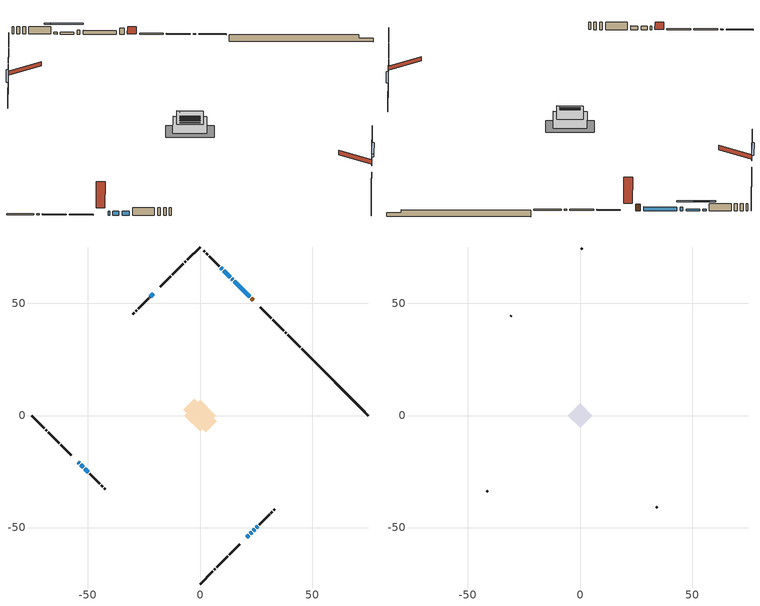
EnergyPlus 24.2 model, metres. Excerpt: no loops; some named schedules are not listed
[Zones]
conditioned space
 floor adiabatic (AdiabaticFloorConstruction): -6.96,0 0,6.96 6.96,0 0,-6.96 z0.2
 floor foundation (Slab1 construction): -7.44,2.62 -2.62,7.44 7.44,-2.62 2.62,-7.44 z-2.01
 wall outside (RimJoist1 construction): 0,-75.2 5.61,-69.58 / -75.2,0 -69.58,-5.61 / 0,75.2 -5.61,69.58 / 44.8,30.4 39.19,36.01 z0.2:0.5
 wall outside (RimJoist2 construction): 6.27,-68.93 6.75,-68.44 / -68.93,-6.27 -68.44,-6.75 / -6.27,68.93 -6.75,68.44 / 38.53,36.67 38.04,37.15 z0.2:0.5
 wall outside (RimJoist4 construction): 7.41,-67.79 12.3,-62.9 / -67.79,-7.41 -62.9,-12.3 / -7.41,67.79 -12.3,62.9 / 37.39,37.81 32.5,42.7 z0.2:0.5
 wall outside (RimJoist5 construction): 12.96,-62.24 17.85,-57.35 / -62.24,-12.96 -57.35,-17.85 / -12.96,62.24 -17.85,57.35 / 31.84,43.36 26.95,48.25 z0.2:0.5
 wall outside (AdiabaticWallConstruction 1): 23.85,51.35 22.83,52.37 z0.2:2.23
 wall outside (AdiabaticWallConstruction): -54.25,-20.95 -53.92,-21.27 / -53.27,-21.93 -52.03,-23.17 / 20.95,-54.25 21.7,-53.5 / 22.36,-52.84 23.11,-52.08 / 22.17,53.02 15.31,59.89 / 14.65,60.55 14.07,61.12 / 25.11,-50.09 25.86,-49.33 / -51.37,-23.82 -49.86,-25.33 z0.2:1.42; 13.42,61.78 10.62,64.58 / 9.96,65.23 9.28,65.92 / -20.95,54.25 -22.31,52.88 / 23.77,-51.43 24.45,-50.74 z0.2:0.76
 wall outside (Wall1 construction): 26.52,-48.68 31.02,-44.18 / -49.21,-25.99 -44.7,-30.49 / -22.97,52.23 -27.47,47.72 / 8.62,66.58 4.12,71.08 z0.2:2.64
 wall outside (Wall2 construction): 31.68,-43.52 32.27,-42.93 / -44.05,-31.15 -43.45,-31.74 / -28.13,47.07 -28.72,46.47 / 3.46,71.74 2.87,72.33 z0.2:2.64
 wall outside (Wall3 construction): 32.93,-42.27 33.47,-41.73 / -42.8,-32.4 -42.26,-32.94 / -29.38,45.82 -29.92,45.28 / 2.21,72.98 1.67,73.52 z0.2:2.64
 wall foundation (FoundationWall1 construction): 45.45,29.74,-2.01 45.45,29.74,0.2 72.22,2.97,0.2 72.22,2.97,-0.84 75.2,0,-0.84 75.2,0,-2.01
 window (WindowConstruction 6): -54.25,-20.95 -53.93,-21.27 z0.2:1.42
 window (WindowConstruction 1): -53.27,-21.93 -52.03,-23.17 z0.2:1.42
 window (WindowConstruction 2): 20.95,-54.25 21.7,-53.5 z0.2:1.42
 window (WindowConstruction 3): 22.36,-52.84 23.11,-52.08 z0.2:1.42
 window (WindowConstruction 4): 22.17,53.02 15.31,59.89 z0.2:1.42
 window (WindowConstruction 5): 14.65,60.55 14.07,61.12 z0.2:1.42
 window (WindowConstruction 8): 13.42,61.78 10.62,64.58 z0.2:0.76
 window (WindowConstruction 9): 9.96,65.24 9.28,65.92 z0.2:0.76
 window (WindowConstruction 10): -20.95,54.25 -22.31,52.88 z0.2:0.76
 window (WindowConstruction 11): 23.77,-51.43 24.45,-50.74 z0.2:0.76
 window (WindowConstruction 7): 25.11,-50.09 25.86,-49.33 z0.2:1.42
 window (WindowConstruction): -51.37,-23.82 -49.86,-25.33 z0.2:1.42
 door (Door): 23.85,51.35 22.83,52.37 z0.2:2.23
 ceiling adiabatic (AdiabaticFloorConstruction): 0,-6.96 6.96,0 0,6.96 -6.96,0 z0.2
attic - vented
 floor to conditioned space (Floor1 construction Reversed): -5.5,0 0,5.5 5.5,0 0,-5.5 z2.64
 floor to conditioned space (Floor2 construction Reversed): -4.26,0 0,4.26 4.26,0 0,-4.26 z2.64
 wall outside (Wall4 construction): 34.12,-41.07 34.48,-40.71 / -41.6,-33.59 -41.24,-33.95 / -30.58,44.62 -30.93,44.26 / 1.01,74.18 0.66,74.54 z0.2:2.64
 roof outside (Roof1 construction): 20.29,-54.91,2.64 13.51,-48.13,5.83 11.73,-49.92,5.83 18.5,-56.69,2.64; -54.91,-20.29,2.64 -48.13,-13.51,5.83 -49.92,-11.73,5.83 -56.69,-18.5,2.64; -20.29,54.91,2.64 -13.51,48.13,5.83 -11.73,49.92,5.83 -18.5,56.69,2.64; 24.51,50.69,2.64 17.73,43.91,5.83 19.52,42.13,5.83 26.29,48.9,2.64
shading: 23.97,-51.22 21.49,-53.7 21.93,-54.13 24.4,-51.65 z2.64; 8.68,66.52 15.35,59.84 15.79,60.27 9.11,66.95 z3.5; 7.34,67.86 11.9,63.3 12.33,63.73 7.77,68.29 z3.5; -24.25,50.95 -19.01,56.19 -19.44,56.62 -24.68,51.38 z3.5; 26.39,-48.81 21.83,-53.37 22.26,-53.8 26.82,-49.24 z3.5
[Building]
Building 1: Terrain=Suburbs
[Site:Location]
Montreal Mirabel Intl AP_QC: Latitude {deg}=45.68; Longitude {deg}=-74.03; Time Zone {hr}=-5; Elevation {m}=82; Keep Site Location Information=Yes
[Site:GroundTemperature:Shallow]
0.642858, -1.75623, -1.94836, -0.80987, 3.76054, 8.30966, 12.2535, 14.7518, 14.9641, 12.9321, 9.08883, 4.67926
[Site:WaterMainsTemperature]
Calculation Method=Schedule; Temperature Schedule=mains temperature schedule
[Material] Roughness=Rough; Thermal Absorptance=0.9
Name | Thickness {m} | Conductivity {W/m-K} | Density {kg/m3} | Specific Heat {J/kg-K} | Solar Absorptance | Visible Absorptance
asphalt or fiberglass shingles | 0.00635 | 0.162714 | 1121.4 | 1465.45 | 0.4 | 0.4
ceiling loosefill ins | 0.0846667 | 0.0480833 | 16.02 | 1046.75 | 0.7 | 0.7
ceiling stud and cavity | 0.1397 | 0.22603 | 65.682 | 1177.47 | 0.7 | 0.7
ceiling stud and cavity 1 | 0.1397 | 0.227979 | 65.682 | 1177.47 | 0.7 | 0.7
concrete 4.0 in. | 0.1016 | 1.803125 | 2242.8 | 837.4 | 0.7 | 0.7
concrete 8.0 in. | 0.2032 | 1.803125 | 2242.8 | 837.4 | 0.7 | 0.7
door material | 0.04445 | 0.053851 | 512.64 | 1214.23 | 0.7 | 0.7
exterior vertical ins | 0.00216305 | 0.029427 | 32.04 | 1214.23 | 0.7 | 0.7
floor covering | 0.0127 | 0.0433444 | 54.468 | 1339.84 | 0.6 | 0.6
floor rigid ins; wall rigid ins | 0.512978 | 0.029427 | 32.04 | 1214.23 | 0.7 | 0.7
floor stud and cavity | 0.1397 | 1.75129 | 37.0049 | 1207.88 | 0.7 | 0.7
furniture material conditioned space 1 | 0.1524 | 0.115458 | 640.8 | 1214.23 | 0.6 | 0.6
gypsum board | 0.0127 | 0.160291 | 801 | 837.4 | 0.6 | 0.6
osb sheathing 0.5 in. | 0.0127 | 0.115458 | 512.64 | 1214.23 | 0.7 | 0.7
osb sheathing 0.75 in. | 0.01905 | 0.115458 | 512.64 | 1214.23 | 0.7 | 0.7
osb sheathing 2.0 in. | 0.0508 | 0.115458 | 512.64 | 1214.23 | 0.7 | 0.7
rim joist rigid ins | 0.051816 | 0.029427 | 32.04 | 1214.23 | 0.7 | 0.7
rim joist stud and cavity | 0.0508 | 0.126838 | 50.32683 | 1063.81 | 0.6 | 0.6
rim joist stud and cavity 1 | 0.0508 | 0.151479 | 50.32683 | 1063.81 | 0.6 | 0.6
rim joist stud and cavity 2 | 0.0508 | 0.184251 | 125.044 | 1163.47 | 0.6 | 0.6
rim joist stud and cavity 3 | 0.0508 | 0.0278857 | 125.044 | 1163.47 | 0.6 | 0.6
wall stud and cavity | 0.1397 | 0.0762868 | 139.0536 | 1170.24 | 0.7 | 0.7
wall stud and cavity 1 | 0.1397 | 0.0844025 | 139.0536 | 1170.24 | 0.7 | 0.7
wall stud and cavity 2 | 0.1397 | 0.0817079 | 139.0536 | 1170.24 | 0.7 | 0.7
wall stud and cavity 3 | 0.0889 | 6.1454 | 50.32683 | 1063.81 | 0.6 | 0.6
wall stud and cavity 4 | 0.0889 | 0.380278 | 52.3479 | 1209.89 | 0.7 | 0.7
wall stud and cavity 5 | 0.0889 | 0.391764 | 83.0341 | 1211.67 | 0.7 | 0.7
wood siding | 0.0254 | 0.102417 | 544.68 | 1172.36 | 0.4 | 0.4
wood siding 1 | 0.00254 | 0.102417 | 544.68 | 1172.36 | 0.4 | 0.4
wood siding 2; wood siding 3; wood siding 4 | 0.0254 | 0.102417 | 544.68 | 1172.36 | 0.7 | 0.7
[WindowMaterial:SimpleGlazingSystem]
Name | U-Factor {W/m2-K} | Solar Heat Gain Coefficient
WindowMaterial | 2.94291 | 0.59
WindowMaterial 1 | 2.91622 | 0.67
WindowMaterial 2 | 2.95994 | 0.57
WindowMaterial 3 | 2.99003 | 0.55
WindowMaterial 4 | 2.9077 | 0.66
WindowMaterial 5 | 2.961077 | 0.56
WindowMaterial 6 | 3.07009 | 0.42
WindowMaterial 7 | 2.94177 | 0.65
WindowMaterial 8 | 3.003662 | 0.52
WindowMaterial 9 | 3.0383 | 0.46
[Construction]
AdiabaticFloorConstruction: floor stud and cavity, floor rigid ins, osb sheathing 0.75 in., floor covering
AdiabaticWallConstruction: wood siding 3, wall rigid ins, wall stud and cavity 4, gypsum board
AdiabaticWallConstruction 1: wood siding 4, wall rigid ins, wall stud and cavity 4, gypsum board
Door: door material
Floor1 construction Reversed: gypsum board, ceiling stud and cavity, ceiling loosefill ins
Floor2 construction Reversed: gypsum board, ceiling stud and cavity 1, ceiling loosefill ins
FoundationWall1 construction: concrete 8.0 in.
furniture construction conditioned space 1: furniture material conditioned space 1
PartitionWallConstruction: gypsum board, wall stud and cavity 5, gypsum board
RimJoist1 construction: wood siding 2, rim joist stud and cavity
RimJoist2 construction: wood siding 2, rim joist stud and cavity 1
RimJoist4 construction: wood siding 2, rim joist rigid ins, osb sheathing 2.0 in., rim joist stud and cavity 2
RimJoist5 construction: wood siding 2, osb sheathing 2.0 in., rim joist stud and cavity 3
Roof1 construction: asphalt or fiberglass shingles
Slab1 construction: concrete 4.0 in.
Wall1 construction: wood siding, osb sheathing 0.5 in., wall stud and cavity, gypsum board
Wall2 construction: wood siding, osb sheathing 0.5 in., wall stud and cavity 1, gypsum board
Wall3 construction: wood siding, osb sheathing 0.5 in., wall stud and cavity 2, gypsum board
Wall4 construction: wood siding 1, wall stud and cavity 3
WindowConstruction: WindowMaterial
WindowConstruction 1: WindowMaterial 1
WindowConstruction 10; WindowConstruction 11; WindowConstruction 9: WindowMaterial 9
WindowConstruction 2: WindowMaterial 2
WindowConstruction 3: WindowMaterial 3
WindowConstruction 4: WindowMaterial 4
WindowConstruction 5: WindowMaterial 5
WindowConstruction 6: WindowMaterial 6
WindowConstruction 7: WindowMaterial 7
WindowConstruction 8: WindowMaterial 8
[Zone] Multiplier=1; Part of Total Floor Area=Yes
Name | Volume {m3}
attic - vented | 50.2029
conditioned space | 469.7
[Space]
Name | Zone | Volume {m3}
attic - vented 1 | attic - vented | 50.2029
conditioned space 1 | conditioned space | 469.7
[ZoneInfiltration:EffectiveLeakageArea]
infil attic - vented 1: Zone or Space=attic - vented 1; Schedule=Always On Discrete; Effective Air Leakage Area {cm2}=4468.15; Stack Coefficient=0.0003917; Wind Coefficient=1.3372e-05
[ZoneMixing]
whole house fan mix: Zone or Space=attic - vented; Schedule=Always On Continuous; Design Flow Rate Calculation Method=Flow/Zone; Design Flow Rate {m3/s}=0; Source Zone or Space=conditioned space
[SurfaceProperty:ExposedFoundationPerimeter]
Slab1: Exposed Perimeter Calculation Method=TotalExposedPerimeter; Total Exposed Perimeter {m}=42.062
[InternalMass] Zone or ZoneList=conditioned space; Space or SpaceList=conditioned space 1
Name | Construction | Surface Area {m2}
furniture mass conditioned space 1 | furniture construction conditioned space 1 | 77.4441
partition wall mass | PartitionWallConstruction | 193.61
[Lights]
interior lighting: Zone or ZoneList or Space or SpaceList=conditioned space 1; Schedule=interior lighting schedule; Design Level Calculation Method=LightingLevel; Lighting Level {W}=343.2; Return Air Fraction=0; Fraction Radiant=0.6; Fraction Visible=0.2; Fraction Replaceable=1
[People]
occupants: Zone or ZoneList or Space or SpaceList=conditioned space 1; Number of People Schedule=occupants schedule; Number of People Calculation Method=People; Number of People=3; Fraction Radiant=0.314171; Sensible Heat Fraction=0.56303; Activity Level Schedule=occupants activity schedule; Carbon Dioxide Generation Rate {m3/s-W}=0; Enable ASHRAE 55 Comfort Warnings=No; Mean Radiant Temperature Calculation Type=EnclosureAveraged
[ElectricEquipment] Zone or ZoneList or Space or SpaceList=conditioned space 1; Design Level Calculation Method=EquipmentLevel
Name | Schedule | Design Level {W} | Fraction Latent | Fraction Radiant | Fraction Lost
clothes dryer | clothes dryer schedule | 140.772 | 0.015 | 0.081 | 0.85
clothes washer | clothes washer schedule | 32.1985 | 0.03 | 0.162 | 0.7
cooking range | cooking range schedule | 215.147 | 0.08 | 0.432 | 0.2
dishwasher | dishwasher schedule | 66.8632 | 0.3 | 0.18 | 0.4
fridge | fridge schedule | 72.9452 | 0 | 0.6 | 0
mech vent house fan | mech vent house fan schedule | 0 | 0 | 0 | 1
mech vent house fan cfis | mech vent house fan cfis schedule | 0 | 0 | 0 | 0
mech vent range fan 0 | mech vent range fan 0 schedule | 57 | 0 | 0 | 1
misc plug loads | misc plug loads schedule | 494.7 | 0.045 | 0.513 | 0.1
whole house fan | Always On Discrete | 0 | 0 | 0 | 1
[OtherEquipment] Zone or ZoneList or Space or SpaceList=conditioned space 1; Design Level Calculation Method=EquipmentLevel
Name | Fuel Type | Schedule | Design Level {W} | Fraction Latent | Fraction Radiant | Fraction Lost
clothes dryer 1 | Electricity | clothes dryer schedule | 0 | 0.015 | 0.081 | 0.85
cooking range 1 | Electricity | cooking range schedule | 0 | 0.08 | 0.432 | 0.2
general water use latent | None | general water use schedule | 62.594 | 1 | 0 | 0
general water use sensible | None | general water use schedule | -61.6891 | 0 | 0.6 | 0
mech vent house fan latent load | None | Always On Discrete | 0 | 1 | 0 | 0
mech vent house fan sensible load | None | Always On Discrete | 0 | 0 | 0 | 0
water heater energy adjustment1 | Electricity | Always On Discrete | 0.01 | 0 | 0 | 1
[ZoneInfiltration:DesignFlowRate] Zone or ZoneList or Space or SpaceList=conditioned space 1; Schedule=Always On Discrete; Design Flow Rate Calculation Method=Flow/Zone; Design Flow Rate {m3/s}=0
infil flow; natural vent flow; whole house fan flow
[Foundation:Kiva]
Foundation Kiva 1: Initial Indoor Air Temperature {C}=18; Wall Height Above Grade {m}=0.20001; Wall Depth Below Slab {m}=0.2032; Custom Block Material Name 1=exterior vertical ins; Custom Block Depth 1 {m}=2.21001; Custom Block X Position 1 {m}=0.2032; Custom Block Z Position 1 {m}=0
[Foundation:Kiva:Settings]
Soil Conductivity {W/m-K}=0.849921; Soil Density {kg/m3}=1842.3; Soil Specific Heat {J/kg-K}=418.7; Ground Solar Absorptivity=0.9; Ground Thermal Absorptivity=0.9; Ground Surface Roughness {m}=0.03; Far-Field Width {m}=40; Deep-Ground Boundary Condition=ZeroFlux; Deep-Ground Depth {m}=40; Minimum Cell Dimension {m}=0.2; Maximum Cell Growth Coefficient=3; Simulation Timestep=Timestep
[Exterior:Lights]
exterior lighting: Schedule=exterior lighting schedule; Design Level {W}=75.6
[Schedule:Constant]
Name | Hourly Value
Always On Continuous; mech vent house fan schedule; mech vent house fan cfis schedule; Always On Discrete | 1
occupants activity schedule | 117.228
fridge schedule | 0
[Schedule:Week:Daily]
interior lighting schedule Week Rule - Jan1-Jan27: interior lighting schedule day, interior lighting schedule day, interior lighting schedule day, interior lighting schedule day, interior lighting schedule day, interior lighting schedule day, interior lighting schedule day, interior lighting schedule default day, interior lighting schedule default day, interior lighting schedule default day, interior lighting schedule default day, interior lighting schedule default day
interior lighting schedule Week Rule - Jan28-Feb3: interior lighting schedule day, interior lighting schedule day, interior lighting schedule day, interior lighting schedule day, interior lighting schedule day 1, interior lighting schedule day 1, interior lighting schedule day 1, interior lighting schedule default day, interior lighting schedule default day, interior lighting schedule default day, interior lighting schedule default day, interior lighting schedule default day
interior lighting schedule Week Rule - Feb4-Feb24: interior lighting schedule day 1, interior lighting schedule day 1, interior lighting schedule day 1, interior lighting schedule day 1, interior lighting schedule day 1, interior lighting schedule day 1, interior lighting schedule day 1, interior lighting schedule default day, interior lighting schedule default day, interior lighting schedule default day, interior lighting schedule default day, interior lighting schedule default day
interior lighting schedule Week Rule - Feb25-Mar3: interior lighting schedule day 1, interior lighting schedule day 1, interior lighting schedule day 1, interior lighting schedule day 1, interior lighting schedule day 2, interior lighting schedule day 2, interior lighting schedule day 2, interior lighting schedule default day, interior lighting schedule default day, interior lighting schedule default day, interior lighting schedule default day, interior lighting schedule default day
interior lighting schedule Week Rule - Mar4-Mar31: interior lighting schedule day 2, interior lighting schedule day 2, interior lighting schedule day 2, interior lighting schedule day 2, interior lighting schedule day 2, interior lighting schedule day 2, interior lighting schedule day 2, interior lighting schedule default day, interior lighting schedule default day, interior lighting schedule default day, interior lighting schedule default day, interior lighting schedule default day
interior lighting schedule Week Rule - Apr1-Apr28: interior lighting schedule day 3, interior lighting schedule day 3, interior lighting schedule day 3, interior lighting schedule day 3, interior lighting schedule day 3, interior lighting schedule day 3, interior lighting schedule day 3, interior lighting schedule default day, interior lighting schedule default day, interior lighting schedule default day, interior lighting schedule default day, interior lighting schedule default day
interior lighting schedule Week Rule - Apr29-May5: interior lighting schedule day 3, interior lighting schedule day 3, interior lighting schedule day 4, interior lighting schedule day 4, interior lighting schedule day 4, interior lighting schedule day 4, interior lighting schedule day 4, interior lighting schedule default day, interior lighting schedule default day, interior lighting schedule default day, interior lighting schedule default day, interior lighting schedule default day
interior lighting schedule Week Rule - May6-May26: interior lighting schedule day 4, interior lighting schedule day 4, interior lighting schedule day 4, interior lighting schedule day 4, interior lighting schedule day 4, interior lighting schedule day 4, interior lighting schedule day 4, interior lighting schedule default day, interior lighting schedule default day, interior lighting schedule default day, interior lighting schedule default day, interior lighting schedule default day
interior lighting schedule Week Rule - May27-Jun2: interior lighting schedule day 4, interior lighting schedule day 4, interior lighting schedule day 4, interior lighting schedule day 4, interior lighting schedule day 4, interior lighting schedule day 5, interior lighting schedule day 5, interior lighting schedule default day, interior lighting schedule default day, interior lighting schedule default day, interior lighting schedule default day, interior lighting schedule default day
interior lighting schedule Week Rule - Jun3-Jun30: interior lighting schedule day 5, interior lighting schedule day 5, interior lighting schedule day 5, interior lighting schedule day 5, interior lighting schedule day 5, interior lighting schedule day 5, interior lighting schedule day 5, interior lighting schedule default day, interior lighting schedule default day, interior lighting schedule default day, interior lighting schedule default day, interior lighting schedule default day
interior lighting schedule Week Rule - Jul1-Jul28: interior lighting schedule day 6, interior lighting schedule day 6, interior lighting schedule day 6, interior lighting schedule day 6, interior lighting schedule day 6, interior lighting schedule day 6, interior lighting schedule day 6, interior lighting schedule default day, interior lighting schedule default day, interior lighting schedule default day, interior lighting schedule default day, interior lighting schedule default day
interior lighting schedule Week Rule - Jul29-Aug4: interior lighting schedule day 6, interior lighting schedule day 6, interior lighting schedule day 6, interior lighting schedule day 7, interior lighting schedule day 7, interior lighting schedule day 7, interior lighting schedule day 7, interior lighting schedule default day, interior lighting schedule default day, interior lighting schedule default day, interior lighting schedule default day, interior lighting schedule default day
interior lighting schedule Week Rule - Aug5-Aug25: interior lighting schedule day 7, interior lighting schedule day 7, interior lighting schedule day 7, interior lighting schedule day 7, interior lighting schedule day 7, interior lighting schedule day 7, interior lighting schedule day 7, interior lighting schedule default day, interior lighting schedule default day, interior lighting schedule default day, interior lighting schedule default day, interior lighting schedule default day
interior lighting schedule Week Rule - Aug26-Sep1: interior lighting schedule day 7, interior lighting schedule day 7, interior lighting schedule day 7, interior lighting schedule day 7, interior lighting schedule day 7, interior lighting schedule day 7, interior lighting schedule day 8, interior lighting schedule default day, interior lighting schedule default day, interior lighting schedule default day, interior lighting schedule default day, interior lighting schedule default day
interior lighting schedule Week Rule - Sep2-Sep29: interior lighting schedule day 8, interior lighting schedule day 8, interior lighting schedule day 8, interior lighting schedule day 8, interior lighting schedule day 8, interior lighting schedule day 8, interior lighting schedule day 8, interior lighting schedule default day, interior lighting schedule default day, interior lighting schedule default day, interior lighting schedule default day, interior lighting schedule default day
interior lighting schedule Week Rule - Sep30-Oct6: interior lighting schedule day 8, interior lighting schedule day 9, interior lighting schedule day 9, interior lighting schedule day 9, interior lighting schedule day 9, interior lighting schedule day 9, interior lighting schedule day 9, interior lighting schedule default day, interior lighting schedule default day, interior lighting schedule default day, interior lighting schedule default day, interior lighting schedule default day
interior lighting schedule Week Rule - Oct7-Oct27: interior lighting schedule day 9, interior lighting schedule day 9, interior lighting schedule day 9, interior lighting schedule day 9, interior lighting schedule day 9, interior lighting schedule day 9, interior lighting schedule day 9, interior lighting schedule default day, interior lighting schedule default day, interior lighting schedule default day, interior lighting schedule default day, interior lighting schedule default day
interior lighting schedule Week Rule - Oct28-Nov3: interior lighting schedule day 9, interior lighting schedule day 9, interior lighting schedule day 9, interior lighting schedule day 9, interior lighting schedule day 10, interior lighting schedule day 10, interior lighting schedule day 10, interior lighting schedule default day, interior lighting schedule default day, interior lighting schedule default day, interior lighting schedule default day, interior lighting schedule default day
interior lighting schedule Week Rule - Nov4-Nov24: interior lighting schedule day 10, interior lighting schedule day 10, interior lighting schedule day 10, interior lighting schedule day 10, interior lighting schedule day 10, interior lighting schedule day 10, interior lighting schedule day 10, interior lighting schedule default day, interior lighting schedule default day, interior lighting schedule default day, interior lighting schedule default day, interior lighting schedule default day
interior lighting schedule Week Rule - Nov25-Dec1: interior lighting schedule day 10, interior lighting schedule day 10, interior lighting schedule day 10, interior lighting schedule day 10, interior lighting schedule day 10, interior lighting schedule day 10, interior lighting schedule day 11, interior lighting schedule default day, interior lighting schedule default day, interior lighting schedule default day, interior lighting schedule default day, interior lighting schedule default day
interior lighting schedule Week Rule - Dec2-Dec31: interior lighting schedule day 11, interior lighting schedule day 11, interior lighting schedule day 11, interior lighting schedule day 11, interior lighting schedule day 11, interior lighting schedule day 11, interior lighting schedule day 11, interior lighting schedule default day, interior lighting schedule default day, interior lighting schedule default day, interior lighting schedule default day, interior lighting schedule default day
occupants schedule Week Rule - Jan1-Dec31: occupants schedule day, occupants schedule day, occupants schedule day, occupants schedule day, occupants schedule day, occupants schedule day, occupants schedule day, occupants schedule default day, occupants schedule default day, occupants schedule default day, occupants schedule default day, occupants schedule default day
clothes dryer schedule Week Rule - Jan1-Dec31: clothes dryer schedule day, clothes dryer schedule day, clothes dryer schedule day, clothes dryer schedule day, clothes dryer schedule day, clothes dryer schedule day, clothes dryer schedule day, clothes dryer schedule default day, clothes dryer schedule default day, clothes dryer schedule default day, clothes dryer schedule default day, clothes dryer schedule default day
clothes washer schedule Week Rule - Jan1-Dec31: clothes washer schedule day, clothes washer schedule day, clothes washer schedule day, clothes washer schedule day, clothes washer schedule day, clothes washer schedule day, clothes washer schedule day, clothes washer schedule default day, clothes washer schedule default day, clothes washer schedule default day, clothes washer schedule default day, clothes washer schedule default day
cooking range schedule Week Rule - Jan1-Dec31: cooking range schedule day, cooking range schedule day, cooking range schedule day, cooking range schedule day, cooking range schedule day, cooking range schedule day, cooking range schedule day, cooking range schedule default day, cooking range schedule default day, cooking range schedule default day, cooking range schedule default day, cooking range schedule default day
dishwasher schedule Week Rule - Jan1-Dec31: dishwasher schedule day, dishwasher schedule day, dishwasher schedule day, dishwasher schedule day, dishwasher schedule day, dishwasher schedule day, dishwasher schedule day, dishwasher schedule default day, dishwasher schedule default day, dishwasher schedule default day, dishwasher schedule default day, dishwasher schedule default day
mech vent range fan 0 schedule Week Rule - Jan1-Dec31: mech vent range fan 0 schedule day, mech vent range fan 0 schedule day, mech vent range fan 0 schedule day, mech vent range fan 0 schedule day, mech vent range fan 0 schedule day, mech vent range fan 0 schedule day, mech vent range fan 0 schedule day, mech vent range fan 0 schedule default day, mech vent range fan 0 schedule default day, mech vent range fan 0 schedule default day, mech vent range fan 0 schedule default day, mech vent range fan 0 schedule default day
misc plug loads schedule Week Rule - Jan1-Dec31: misc plug loads schedule day, misc plug loads schedule day, misc plug loads schedule day, misc plug loads schedule day, misc plug loads schedule day, misc plug loads schedule day, misc plug loads schedule day, misc plug loads schedule default day, misc plug loads schedule default day, misc plug loads schedule default day, misc plug loads schedule default day, misc plug loads schedule default day
general water use schedule Week Rule - Jan1-Dec31: general water use schedule day, general water use schedule day, general water use schedule day, general water use schedule day, general water use schedule day, general water use schedule day, general water use schedule day, general water use schedule default day, general water use schedule default day, general water use schedule default day, general water use schedule default day, general water use schedule default day
exterior lighting schedule Week Rule - Jan1-Jan27: exterior lighting schedule day, exterior lighting schedule day, exterior lighting schedule day, exterior lighting schedule day, exterior lighting schedule day, exterior lighting schedule day, exterior lighting schedule day, exterior lighting schedule default day, exterior lighting schedule default day, exterior lighting schedule default day, exterior lighting schedule default day, exterior lighting schedule default day
exterior lighting schedule Week Rule - Jan28-Feb3: exterior lighting schedule day, exterior lighting schedule day, exterior lighting schedule day, exterior lighting schedule day, exterior lighting schedule day 1, exterior lighting schedule day 1, exterior lighting schedule day 1, exterior lighting schedule default day, exterior lighting schedule default day, exterior lighting schedule default day, exterior lighting schedule default day, exterior lighting schedule default day
exterior lighting schedule Week Rule - Feb4-Feb24: exterior lighting schedule day 1, exterior lighting schedule day 1, exterior lighting schedule day 1, exterior lighting schedule day 1, exterior lighting schedule day 1, exterior lighting schedule day 1, exterior lighting schedule day 1, exterior lighting schedule default day, exterior lighting schedule default day, exterior lighting schedule default day, exterior lighting schedule default day, exterior lighting schedule default day
exterior lighting schedule Week Rule - Feb25-Mar3: exterior lighting schedule day 1, exterior lighting schedule day 1, exterior lighting schedule day 1, exterior lighting schedule day 1, exterior lighting schedule day 2, exterior lighting schedule day 2, exterior lighting schedule day 2, exterior lighting schedule default day, exterior lighting schedule default day, exterior lighting schedule default day, exterior lighting schedule default day, exterior lighting schedule default day
exterior lighting schedule Week Rule - Mar4-Mar31: exterior lighting schedule day 2, exterior lighting schedule day 2, exterior lighting schedule day 2, exterior lighting schedule day 2, exterior lighting schedule day 2, exterior lighting schedule day 2, exterior lighting schedule day 2, exterior lighting schedule default day, exterior lighting schedule default day, exterior lighting schedule default day, exterior lighting schedule default day, exterior lighting schedule default day
exterior lighting schedule Week Rule - Apr1-Apr28: exterior lighting schedule day 3, exterior lighting schedule day 3, exterior lighting schedule day 3, exterior lighting schedule day 3, exterior lighting schedule day 3, exterior lighting schedule day 3, exterior lighting schedule day 3, exterior lighting schedule default day, exterior lighting schedule default day, exterior lighting schedule default day, exterior lighting schedule default day, exterior lighting schedule default day
exterior lighting schedule Week Rule - Apr29-May5: exterior lighting schedule day 3, exterior lighting schedule day 3, exterior lighting schedule day 4, exterior lighting schedule day 4, exterior lighting schedule day 4, exterior lighting schedule day 4, exterior lighting schedule day 4, exterior lighting schedule default day, exterior lighting schedule default day, exterior lighting schedule default day, exterior lighting schedule default day, exterior lighting schedule default day
exterior lighting schedule Week Rule - May6-May26: exterior lighting schedule day 4, exterior lighting schedule day 4, exterior lighting schedule day 4, exterior lighting schedule day 4, exterior lighting schedule day 4, exterior lighting schedule day 4, exterior lighting schedule day 4, exterior lighting schedule default day, exterior lighting schedule default day, exterior lighting schedule default day, exterior lighting schedule default day, exterior lighting schedule default day
exterior lighting schedule Week Rule - May27-Jun2: exterior lighting schedule day 4, exterior lighting schedule day 4, exterior lighting schedule day 4, exterior lighting schedule day 4, exterior lighting schedule day 4, exterior lighting schedule day 5, exterior lighting schedule day 5, exterior lighting schedule default day, exterior lighting schedule default day, exterior lighting schedule default day, exterior lighting schedule default day, exterior lighting schedule default day
exterior lighting schedule Week Rule - Jun3-Jun30: exterior lighting schedule day 5, exterior lighting schedule day 5, exterior lighting schedule day 5, exterior lighting schedule day 5, exterior lighting schedule day 5, exterior lighting schedule day 5, exterior lighting schedule day 5, exterior lighting schedule default day, exterior lighting schedule default day, exterior lighting schedule default day, exterior lighting schedule default day, exterior lighting schedule default day
exterior lighting schedule Week Rule - Jul1-Jul28: exterior lighting schedule day 6, exterior lighting schedule day 6, exterior lighting schedule day 6, exterior lighting schedule day 6, exterior lighting schedule day 6, exterior lighting schedule day 6, exterior lighting schedule day 6, exterior lighting schedule default day, exterior lighting schedule default day, exterior lighting schedule default day, exterior lighting schedule default day, exterior lighting schedule default day
exterior lighting schedule Week Rule - Jul29-Aug4: exterior lighting schedule day 6, exterior lighting schedule day 6, exterior lighting schedule day 6, exterior lighting schedule day 7, exterior lighting schedule day 7, exterior lighting schedule day 7, exterior lighting schedule day 7, exterior lighting schedule default day, exterior lighting schedule default day, exterior lighting schedule default day, exterior lighting schedule default day, exterior lighting schedule default day
exterior lighting schedule Week Rule - Aug5-Aug25: exterior lighting schedule day 7, exterior lighting schedule day 7, exterior lighting schedule day 7, exterior lighting schedule day 7, exterior lighting schedule day 7, exterior lighting schedule day 7, exterior lighting schedule day 7, exterior lighting schedule default day, exterior lighting schedule default day, exterior lighting schedule default day, exterior lighting schedule default day, exterior lighting schedule default day
exterior lighting schedule Week Rule - Aug26-Sep1: exterior lighting schedule day 7, exterior lighting schedule day 7, exterior lighting schedule day 7, exterior lighting schedule day 7, exterior lighting schedule day 7, exterior lighting schedule day 7, exterior lighting schedule day 8, exterior lighting schedule default day, exterior lighting schedule default day, exterior lighting schedule default day, exterior lighting schedule default day, exterior lighting schedule default day
exterior lighting schedule Week Rule - Sep2-Sep29: exterior lighting schedule day 8, exterior lighting schedule day 8, exterior lighting schedule day 8, exterior lighting schedule day 8, exterior lighting schedule day 8, exterior lighting schedule day 8, exterior lighting schedule day 8, exterior lighting schedule default day, exterior lighting schedule default day, exterior lighting schedule default day, exterior lighting schedule default day, exterior lighting schedule default day
exterior lighting schedule Week Rule - Sep30-Oct6: exterior lighting schedule day 8, exterior lighting schedule day 9, exterior lighting schedule day 9, exterior lighting schedule day 9, exterior lighting schedule day 9, exterior lighting schedule day 9, exterior lighting schedule day 9, exterior lighting schedule default day, exterior lighting schedule default day, exterior lighting schedule default day, exterior lighting schedule default day, exterior lighting schedule default day
exterior lighting schedule Week Rule - Oct7-Oct27: exterior lighting schedule day 9, exterior lighting schedule day 9, exterior lighting schedule day 9, exterior lighting schedule day 9, exterior lighting schedule day 9, exterior lighting schedule day 9, exterior lighting schedule day 9, exterior lighting schedule default day, exterior lighting schedule default day, exterior lighting schedule default day, exterior lighting schedule default day, exterior lighting schedule default day
[Schedule:Year]
interior lighting schedule: interior lighting schedule Week Rule - Jan1-Jan27, 1, 1, 1, 27, interior lighting schedule Week Rule - Jan28-Feb3, 1, 28, 2, 3, interior lighting schedule Week Rule - Feb4-Feb24, 2, 4, 2, 24, interior lighting schedule Week Rule - Feb25-Mar3, 2, 25, 3, 3, interior lighting schedule Week Rule - Mar4-Mar31, 3, 4, 3, 31, interior lighting schedule Week Rule - Apr1-Apr28, 4, 1, 4, 28, interior lighting schedule Week Rule - Apr29-May5, 4, 29, 5, 5, interior lighting schedule Week Rule - May6-May26, 5, 6, 5, 26, interior lighting schedule Week Rule - May27-Jun2, 5, 27, 6, 2, interior lighting schedule Week Rule - Jun3-Jun30, 6, 3, 6, 30, interior lighting schedule Week Rule - Jul1-Jul28, 7, 1, 7, 28, interior lighting schedule Week Rule - Jul29-Aug4, 7, 29, 8, 4, interior lighting schedule Week Rule - Aug5-Aug25, 8, 5, 8, 25, interior lighting schedule Week Rule - Aug26-Sep1, 8, 26, 9, 1, interior lighting schedule Week Rule - Sep2-Sep29, 9, 2, 9, 29, interior lighting schedule Week Rule - Sep30-Oct6, 9, 30, 10, 6, interior lighting schedule Week Rule - Oct7-Oct27, 10, 7, 10, 27, interior lighting schedule Week Rule - Oct28-Nov3, 10, 28, 11, 3, interior lighting schedule Week Rule - Nov4-Nov24, 11, 4, 11, 24, interior lighting schedule Week Rule - Nov25-Dec1, 11, 25, 12, 1, interior lighting schedule Week Rule - Dec2-Dec31, 12, 2, 12, 31
occupants schedule: occupants schedule Week Rule - Jan1-Dec31, 1, 1, 12, 31
clothes dryer schedule: clothes dryer schedule Week Rule - Jan1-Dec31, 1, 1, 12, 31
clothes washer schedule: clothes washer schedule Week Rule - Jan1-Dec31, 1, 1, 12, 31
cooking range schedule: cooking range schedule Week Rule - Jan1-Dec31, 1, 1, 12, 31
dishwasher schedule: dishwasher schedule Week Rule - Jan1-Dec31, 1, 1, 12, 31
mech vent range fan 0 schedule: mech vent range fan 0 schedule Week Rule - Jan1-Dec31, 1, 1, 12, 31
misc plug loads schedule: misc plug loads schedule Week Rule - Jan1-Dec31, 1, 1, 12, 31
general water use schedule: general water use schedule Week Rule - Jan1-Dec31, 1, 1, 12, 31
exterior lighting schedule: exterior lighting schedule Week Rule - Jan1-Jan27, 1, 1, 1, 27, exterior lighting schedule Week Rule - Jan28-Feb3, 1, 28, 2, 3, exterior lighting schedule Week Rule - Feb4-Feb24, 2, 4, 2, 24, exterior lighting schedule Week Rule - Feb25-Mar3, 2, 25, 3, 3, exterior lighting schedule Week Rule - Mar4-Mar31, 3, 4, 3, 31, exterior lighting schedule Week Rule - Apr1-Apr28, 4, 1, 4, 28, exterior lighting schedule Week Rule - Apr29-May5, 4, 29, 5, 5, exterior lighting schedule Week Rule - May6-May26, 5, 6, 5, 26, exterior lighting schedule Week Rule - May27-Jun2, 5, 27, 6, 2, exterior lighting schedule Week Rule - Jun3-Jun30, 6, 3, 6, 30, exterior lighting schedule Week Rule - Jul1-Jul28, 7, 1, 7, 28, exterior lighting schedule Week Rule - Jul29-Aug4, 7, 29, 8, 4, exterior lighting schedule Week Rule - Aug5-Aug25, 8, 5, 8, 25, exterior lighting schedule Week Rule - Aug26-Sep1, 8, 26, 9, 1, exterior lighting schedule Week Rule - Sep2-Sep29, 9, 2, 9, 29, exterior lighting schedule Week Rule - Sep30-Oct6, 9, 30, 10, 6, exterior lighting schedule Week Rule - Oct7-Oct27, 10, 7, 10, 27, exterior lighting schedule Week Rule - Oct28-Nov3, 10, 28, 11, 3, exterior lighting schedule Week Rule - Nov4-Nov24, 11, 4, 11, 24, exterior lighting schedule Week Rule - Nov25-Dec1, 11, 25, 12, 1, exterior lighting schedule Week Rule - Dec2-Dec31, 12, 2, 12, 31
[Schedule:Compact]
mains temperature schedule: Through: 01/01, For: AllDays, Until: 24:00, 5.61444, Through: 01/02, For: AllDays, Until: 24:00, 5.535, Through: 01/03, For: AllDays, Until: 24:00, 5.45667, Through: 01/04, For: AllDays, Until: 24:00, 5.37944, Through: 01/05, For: AllDays, Until: 24:00, 5.30333, Through: 01/06, For: AllDays, Until: 24:00, 5.22889, Through: 01/07, For: AllDays, Until: 24:00, 5.15611, Through: 01/08, For: AllDays, Until: 24:00, 5.08389, Through: 01/09, For: AllDays, Until: 24:00, 5.01333, Through: 01/10, For: AllDays, Until: 24:00, 4.94444, Through: 01/11, For: AllDays, Until: 24:00, 4.87667, Through: 01/12, For: AllDays, Until: 24:00, 4.81056, Through: 01/13, For: AllDays, Until: 24:00, 4.74556, Through: 01/14, For: AllDays, Until: 24:00, 4.68222, Through: 01/15, For: AllDays, Until: 24:00, 4.62056, Through: 01/16, For: AllDays, Until: 24:00, 4.56, Through: 01/17, For: AllDays, Until: 24:00, 4.50111, Through: 01/18, For: AllDays, Until: 24:00, 4.44389, Through: 01/19, For: AllDays, Until: 24:00, 4.38778, Through: 01/20, For: AllDays, Until: 24:00, 4.33389, Through: 01/21, For: AllDays, Until: 24:00, 4.28111, Through: 01/22, For: AllDays, Until: 24:00, 4.23, Through: 01/23, For: AllDays, Until: 24:00, 4.18056, Through: 01/24, For: AllDays, Until: 24:00, 4.13278, Through: 01/25, For: AllDays, Until: 24:00, 4.08667, Through: 01/26, For: AllDays, Until: 24:00, 4.04222, Through: 01/27, For: AllDays, Until: 24:00, 3.99944, Through: 01/28, For: AllDays, Until: 24:00, 3.95833, Through: 01/29, For: AllDays, Until: 24:00, 3.91889, Through: 01/30, For: AllDays, Until: 24:00, 3.88111, Through: 01/31, For: AllDays, Until: 24:00, 3.845, Through: 02/01, For: AllDays, Until: 24:00, 3.81056, Through: 02/02, For: AllDays, Until: 24:00, 3.77778, Through: 02/03, For: AllDays, Until: 24:00, 3.74722, Through: 02/04, For: AllDays, Until: 24:00, 3.71833, Through: 02/05, For: AllDays, Until: 24:00, 3.69056, Through: 02/06, For: AllDays, Until: 24:00, 3.66556, Through: 02/07, For: AllDays, Until: 24:00, 3.64167, Through: 02/08, For: AllDays, Until: 24:00, 3.61944, Through: 02/09, For: AllDays, Until: 24:00, 3.59944, Through: 02/10, For: AllDays, Until: 24:00, 3.58111, Through: 02/11, For: AllDays, Until: 24:00, 3.56444, Through: 02/12, For: AllDays, Until: 24:00, 3.55, Through: 02/13, For: AllDays, Until: 24:00, 3.53667, Through: 02/14, For: AllDays, Until: 24:00, 3.52556, Through: 02/15, For: AllDays, Until: 24:00, 3.51667, Through: 02/16, For: AllDays, Until: 24:00, 3.50889, Through: 02/17, For: AllDays, Until: 24:00, 3.50333, Through: 02/18, For: AllDays, Until: 24:00, 3.49944, Through: 02/19, For: AllDays, Until: 24:00, 3.49778, Through: 02/20, For: AllDays, Until: 24:00, 3.49778, Through: 02/21, For: AllDays, Until: 24:00, 3.49944, Through: 02/22, For: AllDays, Until: 24:00, 3.50278, Through: 02/23, For: AllDays, Until: 24:00, 3.50833, Through: 02/24, For: AllDays, Until: 24:00, 3.515, Through: 02/25, For: AllDays, Until: 24:00, 3.52444, Through: 02/26, For: AllDays, Until: 24:00, 3.535, Through: 02/27, For: AllDays, Until: 24:00, 3.54778, Through: 02/28, For: AllDays, Until: 24:00, 3.56222, Through: 03/01, For: AllDays, Until: 24:00, 3.57833, Through: 03/02, For: AllDays, Until: 24:00, 3.59667, Through: 03/03, For: AllDays, Until: 24:00, 3.61667, Through: 03/04, For: AllDays, Until: 24:00, 3.63833, Through: 03/05, For: AllDays, Until: 24:00, 3.66167, Through: 03/06, For: AllDays, Until: 24:00, 3.68667, Through: 03/07, For: AllDays, Until: 24:00, 3.71389, Through: 03/08, For: AllDays, Until: 24:00, 3.74278, Through: 03/09, For: AllDays, Until: 24:00, 3.77333, Through: 03/10, For: AllDays, Until: 24:00, 3.80556, Through: 03/11, For: AllDays, Until: 24:00, 3.83944, Through: 03/12, For: AllDays, Until: 24:00, 3.87556, Through: 03/13, For: AllDays, Until: 24:00, 3.91278, Through: 03/14, For: AllDays, Until: 24:00, 3.95222, Through: 03/15, For: AllDays, Until: 24:00, 3.99278, Through: 03/16, For: AllDays, Until: 24:00, 4.03556, Through: 03/17, For: AllDays, Until: 24:00, 4.08, Through: 03/18, For: AllDays, Until: 24:00, 4.12556, Through: 03/19, For: AllDays, Until: 24:00, 4.17333, Through: 03/20, For: AllDays, Until: 24:00, 4.22278, Through: 03/21, For: AllDays, Until: 24:00, 4.27333, Through: 03/22, For: AllDays, Until: 24:00, 4.32556, Through: 03/23, For: AllDays, Until: 24:00, 4.38, Through: 03/24, For: AllDays, Until: 24:00, 4.43556, Through: 03/25, For: AllDays, Until: 24:00, 4.49222, Through: 03/26, For: AllDays, Until: 24:00, 4.55111, Through: 03/27, For: AllDays, Until: 24:00, 4.61111, Through: 03/28, For: AllDays, Until: 24:00, 4.67278, Through: 03/29, For: AllDays, Until: 24:00, 4.73611, Through: 03/30, For: AllDays, Until: 24:00, 4.80056, Through: 03/31, For: AllDays, Until: 24:00, 4.86667, Through: 04/01, For: AllDays, Until: 24:00, 4.93444, Through: 04/02, For: AllDays, Until: 24:00, 5.00333, Through: 04/03, For: AllDays, Until: 24:00, 5.07333, Through: 04/04, For: AllDays, Until: 24:00, 5.145, Through: 04/05, For: AllDays, Until: 24:00, 5.21833, Through: 04/06, For: AllDays, Until: 24:00, 5.29222, Through: 04/07, For: AllDays, Until: 24:00, 5.36778, Through: 04/08, For: AllDays, Until: 24:00, 5.445, Through: 04/09, For: AllDays, Until: 24:00, 5.52333, Through: 04/10, For: AllDays, Until: 24:00, 5.60222, Through: 04/11, For: AllDays, Until: 24:00, 5.68278, Through: 04/12, For: AllDays, Until: 24:00, 5.765, Through: 04/13, For: AllDays, Until: 24:00, 5.84778, Through: 04/14, For: AllDays, Until: 24:00, 5.93167, Through: 04/15, For: AllDays, Until: 24:00, 6.01722, Through: 04/16, For: AllDays, Until: 24:00, 6.10333, Through: 04/17, For: AllDays, Until: 24:00, 6.19056, Through: 04/18, For: AllDays, Until: 24:00, 6.27889, Through: 04/19, For: AllDays, Until: 24:00, 6.36833, Through: 04/20, For: AllDays, Until: 24:00, 6.45833, Through: 04/21, For: AllDays, Until: 24:00, 6.55, Through: 04/22, For: AllDays, Until: 24:00, 6.64222, Through: 04/23, For: AllDays, Until: 24:00, 6.735, Through: 04/24, For: AllDays, Until: 24:00, 6.82944, Through: 04/25, For: AllDays, Until: 24:00, 6.92389, Through: 04/26, For: AllDays, Until: 24:00, 7.01944, Through: 04/27, For: AllDays, Until: 24:00, 7.11611, Through: 04/28, For: AllDays, Until: 24:00, 7.21333, Through: 04/29, For: AllDays, Until: 24:00, 7.31111, Through: 04/30, For: AllDays, Until: 24:00, 7.41, Through: 05/01, For: AllDays, Until: 24:00, 7.50944, Through: 05/02, For: AllDays, Until: 24:00, 7.60889, Through: 05/03, For: AllDays, Until: 24:00, 7.71, Through: 05/04, For: AllDays, Until: 24:00, 7.81111, Through: 05/05, For: AllDays, Until: 24:00, 7.91278, Through: 05/06, For: AllDays, Until: 24:00, 8.015, Through: 05/07, For: AllDays, Until: 24:00, 8.11778, Through: 05/08, For: AllDays, Until: 24:00, 8.22056, Through: 05/09, For: AllDays, Until: 24:00, 8.32444, Through: 05/10, For: AllDays, Until: 24:00, 8.42833, Through: 05/11, For: AllDays, Until: 24:00, 8.53278, Through: 05/12, For: AllDays, Until: 24:00, 8.63722, Through: 05/13, For: AllDays, Until: 24:00, 8.74222, Through: 05/14, For: AllDays, Until: 24:00, 8.84778, Through: 05/15, For: AllDays, Until: 24:00, 8.95333, Through: 05/16, For: AllDays, Until: 24:00, 9.05889, Through: 05/17, For: AllDays, Until: 24:00, 9.165, Through: 05/18, For: AllDays, Until: 24:00, 9.27111, Through: 05/19, For: AllDays, Until: 24:00, 9.37722, Through: 05/20, For: AllDays, Until: 24:00, 9.48389, Through: 05/21, For: AllDays, Until: 24:00, 9.59, Through: 05/22, For: AllDays, Until: 24:00, 9.69667, Through: 05/23, For: AllDays, Until: 24:00, 9.80278, Through: 05/24, For: AllDays, Until: 24:00, 9.90944, Through: 05/25, For: AllDays, Until: 24:00, 10.0156, Through: 05/26, For: AllDays, Until: 24:00, 10.1217, Through: 05/27, For: AllDays, Until: 24:00, 10.2278, Through: 05/28, For: AllDays, Until: 24:00, 10.3339, Through: 05/29, For: AllDays, Until: 24:00, 10.4394, Through: 05/30, For: AllDays, Until: 24:00, 10.545, Through: 05/31, For: AllDays, Until: 24:00, 10.65, Through: 06/01, For: AllDays, Until: 24:00, 10.755, Through: 06/02, For: AllDays, Until: 24:00, 10.86, Through: 06/03, For: AllDays, Until: 24:00, 10.9639, Through: 06/04, For: AllDays, Until: 24:00, 11.0678, Through: 06/05, For: AllDays, Until: 24:00, 11.1717, Through: 06/06, For: AllDays, Until: 24:00, 11.2744, Through: 06/07, For: AllDays, Until: 24:00, 11.3772, Through: 06/08, For: AllDays, Until: 24:00, 11.4789, Through: 06/09, For: AllDays, Until: 24:00, 11.5806, Through: 06/10, For: AllDays, Until: 24:00, 11.6817, Through: 06/11, For: AllDays, Until: 24:00, 11.7822, Through: 06/12, For: AllDays, Until: 24:00, 11.8817, Through: 06/13, For: AllDays, Until: 24:00, 11.9811, Through: 06/14, For: AllDays, Until: 24:00, 12.0794, Through: 06/15, For: AllDays, Until: 24:00, 12.1772, Through: 06/16, For: AllDays, Until: 24:00, 12.2739, Through: 06/17, For: AllDays, Until: 24:00, 12.37, Through: 06/18, For: AllDays, Until: 24:00, 12.4656, Through: 06/19, For: AllDays, Until: 24:00, 12.56, Through: 06/20, For: AllDays, Until: 24:00, 12.6539, Through: 06/21, For: AllDays, Until: 24:00, 12.7467, Through: 06/22, For: AllDays, Until: 24:00, 12.8389, Through: 06/23, For: AllDays, Until: 24:00, 12.93, Through: 06/24, For: AllDays, Until: 24:00, 13.02, Through: 06/25, For: AllDays, Until: 24:00, 13.1089, Through: 06/26, For: AllDays, Until: 24:00, 13.1972, Through: 06/27, For: AllDays, Until: 24:00, 13.2839, Through: 06/28, For: AllDays, Until: 24:00, 13.37, Through: 06/29, For: AllDays, Until: 24:00, 13.455, Through: 06/30, For: AllDays, Until: 24:00, 13.5383, Through: 07/01, For: AllDays, Until: 24:00, 13.6211, Through: 07/02, For: AllDays, Until: 24:00, 13.7028, Through: 07/03, For: AllDays, Until: 24:00, 13.7828, Through: 07/04, For: AllDays, Until: 24:00, 13.8617, Through: 07/05, For: AllDays, Until: 24:00, 13.9394, Through: 07/06, For: AllDays, Until: 24:00, 14.0161, Through: 07/07, For: AllDays, Until: 24:00, 14.0911, Through: 07/08, For: AllDays, Until: 24:00, 14.165, Through: 07/09, For: AllDays, Until: 24:00, 14.2378, Through: 07/10, For: AllDays, Until: 24:00, 14.3089, Through: 07/11, For: AllDays, Until: 24:00, 14.3789, Through: 07/12, For: AllDays, Until: 24:00, 14.4472, Through: 07/13, For: AllDays, Until: 24:00, 14.5144, Through: 07/14, For: AllDays, Until: 24:00, 14.58, Through: 07/15, For: AllDays, Until: 24:00, 14.6444, Through: 07/16, For: AllDays, Until: 24:00, 14.7072, Through: 07/17, For: AllDays, Until: 24:00, 14.7683, Through: 07/18, For: AllDays, Until: 24:00, 14.8278, Through: 07/19, For: AllDays, Until: 24:00, 14.8861, Through: 07/20, For: AllDays, Until: 24:00, 14.9428, Through: 07/21, For: AllDays, Until: 24:00, 14.9978, Through: 07/22, For: AllDays, Until: 24:00, 15.0517, Through: 07/23, For: AllDays, Until: 24:00, 15.1033, Through: 07/24, For: AllDays, Until: 24:00, 15.1539, Through: 07/25, For: AllDays, Until: 24:00, 15.2028, Through: 07/26, For: AllDays, Until: 24:00, 15.2494, Through: 07/27, For: AllDays, Until: 24:00, 15.295, Through: 07/28, For: AllDays, Until: 24:00, 15.3389, Through: 07/29, For: AllDays, Until: 24:00, 15.3811, Through: 07/30, For: AllDays, Until: 24:00, 15.4211, Through: 07/31, For: AllDays, Until: 24:00, 15.46, Through: 08/01, For: AllDays, Until: 24:00, 15.4972, Through: 08/02, For: AllDays, Until: 24:00, 15.5322, Through: 08/03, For: AllDays, Until: 24:00, 15.5656, Through: 08/04, For: AllDays, Until: 24:00, 15.5978, Through: 08/05, For: AllDays, Until: 24:00, 15.6278, Through: 08/06, For: AllDays, Until: 24:00, 15.6561, Through: 08/07, For: AllDays, Until: 24:00, 15.6822, Through: 08/08, For: AllDays, Until: 24:00, 15.7072, Through: 08/09, For: AllDays, Until: 24:00, 15.73, Through: 08/10, For: AllDays, Until: 24:00, 15.7511, Through: 08/11, For: AllDays, Until: 24:00, 15.7706, Through: 08/12, For: AllDays, Until: 24:00, 15.7883, Through: 08/13, For: AllDays, Until: 24:00, 15.8039, Through: 08/14, For: AllDays, Until: 24:00, 15.8178, Through: 08/15, For: AllDays, Until: 24:00, 15.83, Through: 08/16, For: AllDays, Until: 24:00, 15.84, Through: 08/17, For: AllDays, Until: 24:00, 15.8489, Through: 08/18, For: AllDays, Until: 24:00, 15.8556, Through: 08/19, For: AllDays, Until: 24:00, 15.86, Through: 08/20, For: AllDays, Until: 24:00, 15.8633, Through: 08/21, For: AllDays, Until: 24:00, 15.8644, Through: 08/22, For: AllDays, Until: 24:00, 15.8633, Through: 08/23, For: AllDays, Until: 24:00, 15.8611, Through: 08/24, For: AllDays, Until: 24:00, 15.8567, Through: 08/25, For: AllDays, Until: 24:00, 15.8506, Through: 08/26, For: AllDays, Until: 24:00, 15.8428, Through: 08/27, For: AllDays, Until: 24:00, 15.8328, Through: 08/28, For: AllDays, Until: 24:00, 15.8211, Through: 08/29, For: AllDays, Until: 24:00, 15.8078, Through: 08/30, For: AllDays, Until: 24:00, 15.7922, Through: 08/31, For: AllDays, Until: 24:00, 15.7756, Through: 09/01, For: AllDays, Until: 24:00, 15.7567, Through: 09/02, For: AllDays, Until: 24:00, 15.7356, Through: 09/03, For: AllDays, Until: 24:00, 15.7133, Through: 09/04, For: AllDays, Until: 24:00, 15.6889, Through: 09/05, For: AllDays, Until: 24:00, 15.6628, Through: 09/06, For: AllDays, Until: 24:00, 15.635, Through: 09/07, For: AllDays, Until: 24:00, 15.6056, Through: 09/08, For: AllDays, Until: 24:00, 15.5744, Through: 09/09, For: AllDays, Until: 24:00, 15.5411, Through: 09/10, For: AllDays, Until: 24:00, 15.5061, Through: 09/11, For: AllDays, Until: 24:00, 15.47, Through: 09/12, For: AllDays, Until: 24:00, 15.4317, Through: 09/13, For: AllDays, Until: 24:00, 15.3917, Through: 09/14, For: AllDays, Until: 24:00, 15.35, Through: 09/15, For: AllDays, Until: 24:00, 15.3067, Through: 09/16, For: AllDays, Until: 24:00, 15.2617, Through: 09/17, For: AllDays, Until: 24:00, 15.215, Through: 09/18, For: AllDays, Until: 24:00, 15.1667, Through: 09/19, For: AllDays, Until: 24:00, 15.1167, Through: 09/20, For: AllDays, Until: 24:00, 15.065, Through: 09/21, For: AllDays, Until: 24:00, 15.0122, Through: 09/22, For: AllDays, Until: 24:00, 14.9572, Through: 09/23, For: AllDays, Until: 24:00, 14.9011, Through: 09/24, For: AllDays, Until: 24:00, 14.8433, Through: 09/25, For: AllDays, Until: 24:00, 14.7839, Through: 09/26, For: AllDays, Until: 24:00, 14.7233, Through: 09/27, For: AllDays, Until: 24:00, 14.6606, Through: 09/28, For: AllDays, Until: 24:00, 14.5972, Through: 09/29, For: AllDays, Until: 24:00, 14.5317, Through: 09/30, For: AllDays, Until: 24:00, 14.465, Through: 10/01, For: AllDays, Until: 24:00, 14.3967, Through: 10/02, For: AllDays, Until: 24:00, 14.3272, Through: 10/03, For: AllDays, Until: 24:00, 14.2567, Through: 10/04, For: AllDays, Until: 24:00, 14.1844, Through: 10/05, For: AllDays, Until: 24:00, 14.1106, Through: 10/06, For: AllDays, Until: 24:00, 14.0356, Through: 10/07, For: AllDays, Until: 24:00, 13.9594, Through: 10/08, For: AllDays, Until: 24:00, 13.8822, Through: 10/09, For: AllDays, Until: 24:00, 13.8033, Through: 10/10, For: AllDays, Until: 24:00, 13.7233, Through: 10/11, For: AllDays, Until: 24:00, 13.6422, Through: 10/12, For: AllDays, Until: 24:00, 13.56, Through: 10/13, For: AllDays, Until: 24:00, 13.4767, Through: 10/14, For: AllDays, Until: 24:00, 13.3922, Through: 10/15, For: AllDays, Until: 24:00, 13.3067, Through: 10/16, For: AllDays, Until: 24:00, 13.22, Through: 10/17, For: AllDays, Until: 24:00, 13.1322, Through: 10/18, For: AllDays, Until: 24:00, 13.0433, Through: 10/19, For: AllDays, Until: 24:00, 12.9533, Through: 10/20, For: AllDays, Until: 24:00, 12.8628, Through: 10/21, For: AllDays, Until: 24:00, 12.7711, Through: 10/22, For: AllDays, Until: 24:00, 12.6783, Through: 10/23, For: AllDays, Until: 24:00, 12.585, Through: 10/24, For: AllDays, Until: 24:00, 12.4906, Through: 10/25, For: AllDays, Until: 24:00, 12.395, Through: 10/26, For: AllDays, Until: 24:00, 12.2994, Through: 10/27, For: AllDays, Until: 24:00, 12.2022, Through: 10/28, For: AllDays, Until: 24:00, 12.105, Through: 10/29, For: AllDays, Until: 24:00, 12.0067, Through: 10/30, For: AllDays, Until: 24:00, 11.9078, Through: 10/31, For: AllDays, Until: 24:00, 11.8083, Through: 11/01, For: AllDays, Until: 24:00, 11.7078, Through: 11/02, For: AllDays, Until: 24:00, 11.6072, Through: 11/03, For: AllDays, Until: 24:00, 11.5056, Through: 11/04, For: AllDays, Until: 24:00, 11.4039, Through: 11/05, For: AllDays, Until: 24:00, 11.3011, Through: 11/06, For: AllDays, Until: 24:00, 11.1983, Through: 11/07, For: AllDays, Until: 24:00, 11.095, Through: 11/08, For: AllDays, Until: 24:00, 10.9911, Through: 11/09, For: AllDays, Until: 24:00, 10.8872, Through: 11/10, For: AllDays, Until: 24:00, 10.7822, Through: 11/11, For: AllDays, Until: 24:00, 10.6778, Through: 11/12, For: AllDays, Until: 24:00, 10.5722, Through: 11/13, For: AllDays, Until: 24:00, 10.4672, Through: 11/14, For: AllDays, Until: 24:00, 10.3611, Through: 11/15, For: AllDays, Until: 24:00, 10.2556, Through: 11/16, For: AllDays, Until: 24:00, 10.1494, Through: 11/17, For: AllDays, Until: 24:00, 10.0433, Through: 11/18, For: AllDays, Until: 24:00, 9.93722, Through: 11/19, For: AllDays, Until: 24:00, 9.83056, Through: 11/20, For: AllDays, Until: 24:00, 9.72444, Through: 11/21, For: AllDays, Until: 24:00, 9.61778, Through: 11/22, For: AllDays, Until: 24:00, 9.51167, Through: 11/23, For: AllDays, Until: 24:00, 9.405, Through: 11/24, For: AllDays, Until: 24:00, 9.29889, Through: 11/25, For: AllDays, Until: 24:00, 9.19278, Through: 11/26, For: AllDays, Until: 24:00, 9.08667, Through: 11/27, For: AllDays, Until: 24:00, 8.98111, Through: 11/28, For: AllDays, Until: 24:00, 8.875, Through: 11/29, For: AllDays, Until: 24:00, 8.77, Through: 11/30, For: AllDays, Until: 24:00, 8.665, Through: 12/01, For: AllDays, Until: 24:00, 8.56, Through: 12/02, For: AllDays, Until: 24:00, 8.45556, Through: 12/03, For: AllDays, Until: 24:00, 8.35111, Through: 12/04, For: AllDays, Until: 24:00, 8.24778, Through: 12/05, For: AllDays, Until: 24:00, 8.14444, Through: 12/06, For: AllDays, Until: 24:00, 8.04167, Through: 12/07, For: AllDays, Until: 24:00, 7.93889, Through: 12/08, For: AllDays, Until: 24:00, 7.83722, Through: 12/09, For: AllDays, Until: 24:00, 7.73611, Through: 12/10, For: AllDays, Until: 24:00, 7.63556, Through: 12/11, For: AllDays, Until: 24:00, 7.535, Through: 12/12, For: AllDays, Until: 24:00, 7.43556, Through: 12/13, For: AllDays, Until: 24:00, 7.33667, Through: 12/14, For: AllDays, Until: 24:00, 7.23889, Through: 12/15, For: AllDays, Until: 24:00, 7.14167, Through: 12/16, For: AllDays, Until: 24:00, 7.045, Through: 12/17, For: AllDays, Until: 24:00, 6.94889, Through: 12/18, For: AllDays, Until: 24:00, 6.85389, Through: 12/19, For: AllDays, Until: 24:00, 6.75944, Through: 12/20, For: AllDays, Until: 24:00, 6.66611, Through: 12/21, For: AllDays, Until: 24:00, 6.57389, Through: 12/22, For: AllDays, Until: 24:00, 6.48222, Through: 12/23, For: AllDays, Until: 24:00, 6.39167, Through: 12/24, For: AllDays, Until: 24:00, 6.30222, Through: 12/25, For: AllDays, Until: 24:00, 6.21333, Through: 12/26, For: AllDays, Until: 24:00, 6.12611, Through: 12/27, For: AllDays, Until: 24:00, 6.03944, Through: 12/28, For: AllDays, Until: 24:00, 5.95389, Through: 12/29, For: AllDays, Until: 24:00, 5.86944, Through: 12/30, For: AllDays, Until: 24:00, 5.78611, Through: 12/31, For: AllDays, Until: 24:00, 5.70444
